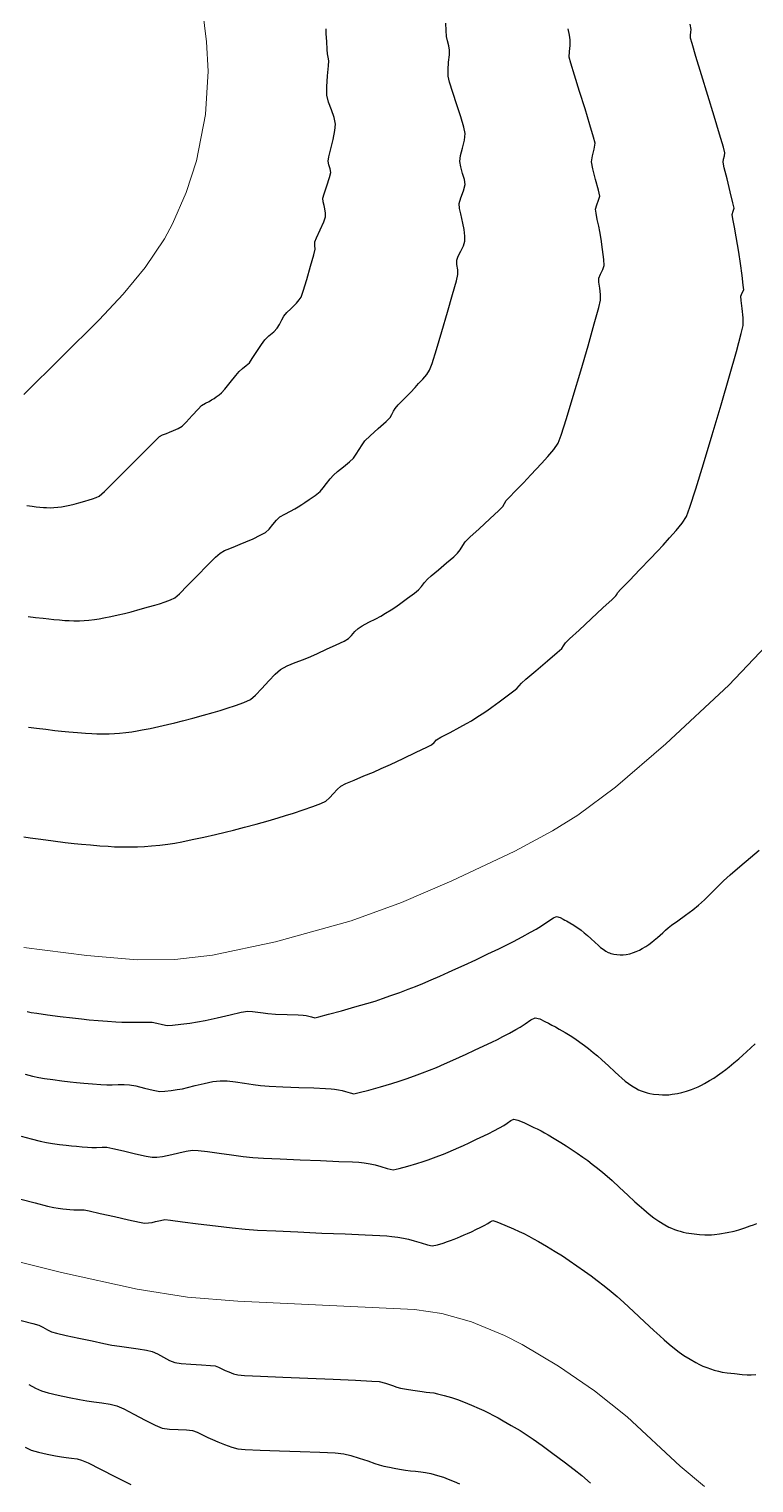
# Model space of a CAD drawing. Extents: x 27 to 849, y 0 to 853.
# Drawn here: x 541.5 to 577.4, y 308.7 to 380.9 of the extents above; entities that cross this region are included whole.
import ezdxf

# ---------------------------------------------------------------- set-up
doc = ezdxf.new("R2010")
doc.units = 0
doc.header["$LTSCALE"] = 2
doc.layers.add('Curva 1 m', color=5, linetype='Continuous')
doc.layers.add('Curva Mestra', color=1, linetype='Continuous')

msp = doc.modelspace()

# ---------------------------------------------------------------- linework, layer by layer
at = {"extrusion": (-0.049704, 0.050571, 0.997483), "elevation": -45.882}
msp.add_lwpolyline([(-371.684, 250.552), (-374.359, -58.63), (-849.748, -54.517), (-847.073, 254.665)], close=True, dxfattribs=at)
at = {"layer": 'Curva 1 m', "linetype": 'Continuous', "lineweight": -3}
for points, elevation in [([(541.193, 340.779), (541.505, 340.733), (542.036, 340.662), (542.661, 340.582), (543.255, 340.508), (543.693, 340.458), (544.067, 340.421), (544.512, 340.381), (544.97, 340.343), (545.383, 340.313), (545.693, 340.295), (546.04, 340.287), (546.443, 340.284), (546.847, 340.289), (547.193, 340.302), (547.54, 340.33), (547.944, 340.373), (548.347, 340.423), (548.693, 340.474), (549.042, 340.539), (549.554, 340.644), (550.141, 340.77), (550.717, 340.898), (551.193, 341.009), (551.607, 341.115), (552.145, 341.257), (552.739, 341.419), (553.322, 341.581), (553.829, 341.726), (554.193, 341.835), (554.586, 341.963), (555.063, 342.122), (555.544, 342.291), (555.948, 342.444), (556.193, 342.559), (556.375, 342.715), (556.568, 342.927), (556.761, 343.14), (556.941, 343.3), (557.186, 343.427), (557.592, 343.604), (558.074, 343.804), (558.552, 344.001), (558.941, 344.169), (559.397, 344.378), (560.029, 344.671), (560.682, 344.978), (561.204, 345.226), (561.441, 345.347), (561.561, 345.474), (561.68, 345.602), (561.907, 345.73), (562.355, 345.967), (562.841, 346.223), (563.18, 346.408), (563.414, 346.548), (563.685, 346.715), (563.953, 346.885), (564.18, 347.035), (564.429, 347.213), (564.801, 347.485), (565.198, 347.779), (565.524, 348.024), (565.68, 348.147), (565.791, 348.279), (565.899, 348.413), (566.126, 348.61), (566.614, 349.025), (567.188, 349.514), (567.675, 349.929), (567.899, 350.127), (567.995, 350.268), (568.09, 350.41), (568.294, 350.606), (568.76, 351.042), (569.356, 351.597), (569.947, 352.147), (570.402, 352.571), (570.588, 352.745), (570.629, 352.82), (570.669, 352.895), (570.843, 353.075), (571.259, 353.504), (571.787, 354.051), (572.295, 354.583), (572.654, 354.968), (572.93, 355.269), (573.254, 355.618), (573.584, 355.99), (573.879, 356.356), (574.098, 356.691), (574.266, 357.139), (574.561, 358.052), (574.943, 359.293), (575.374, 360.731), (575.816, 362.231), (576.229, 363.658), (576.576, 364.88), (576.818, 365.762), (576.916, 366.17), (576.912, 366.545), (576.866, 367.007), (576.816, 367.413), (576.798, 367.624), (576.867, 367.779), (576.934, 367.934), (576.913, 368.162), (576.852, 368.646), (576.772, 369.24), (576.693, 369.8), (576.636, 370.179), (576.565, 370.57), (576.471, 371.046), (576.389, 371.463), (576.357, 371.677), (576.408, 371.835), (576.458, 371.993), (576.403, 372.251), (576.269, 372.797), (576.108, 373.442), (575.972, 373.997), (575.915, 374.273), (575.939, 374.42), (575.984, 374.587), (576.006, 374.733), (575.931, 375.009), (575.738, 375.66), (575.465, 376.561), (575.152, 377.588), (574.84, 378.614), (574.566, 379.514), (574.371, 380.163), (574.294, 380.435), (574.297, 380.571), (574.314, 380.727), (574.32, 380.864), (574.27, 381.116)], 46), ([(541.407, 351.725), (541.769, 351.678), (542.154, 351.63), (542.443, 351.596), (542.683, 351.573), (542.968, 351.548), (543.24, 351.527), (543.443, 351.515), (543.682, 351.509), (543.954, 351.51), (544.193, 351.518), (544.432, 351.538), (544.705, 351.57), (544.943, 351.604), (545.175, 351.648), (545.518, 351.72), (545.886, 351.8), (546.193, 351.872), (546.529, 351.958), (546.966, 352.076), (547.391, 352.195), (547.693, 352.285), (547.93, 352.357), (548.206, 352.442), (548.476, 352.54), (548.693, 352.647), (548.924, 352.852), (549.326, 353.253), (549.815, 353.753), (550.303, 354.255), (550.706, 354.659), (550.938, 354.869), (551.157, 354.988), (551.428, 355.102), (551.703, 355.208), (551.938, 355.304), (552.214, 355.423), (552.579, 355.582), (552.936, 355.749), (553.188, 355.892), (553.369, 356.061), (553.563, 356.286), (553.749, 356.505), (553.904, 356.66), (554.147, 356.807), (554.439, 356.954), (554.654, 357.063), (554.815, 357.159), (554.997, 357.273), (555.154, 357.376), (555.367, 357.522), (555.659, 357.732), (555.904, 357.932), (556.056, 358.101), (556.228, 358.321), (556.404, 358.547), (556.563, 358.73), (556.775, 358.918), (557.067, 359.157), (557.358, 359.396), (557.563, 359.587), (557.703, 359.776), (557.85, 360.01), (557.996, 360.245), (558.134, 360.436), (558.392, 360.69), (558.794, 361.057), (559.178, 361.405), (559.383, 361.603), (559.465, 361.742), (559.547, 361.91), (559.628, 362.051), (559.788, 362.228), (560.079, 362.527), (560.392, 362.847), (560.62, 363.088), (560.798, 363.28), (561.004, 363.505), (561.199, 363.737), (561.342, 363.949), (561.463, 364.283), (561.679, 364.968), (561.949, 365.863), (562.232, 366.825), (562.487, 367.711), (562.674, 368.38), (562.751, 368.689), (562.738, 368.92), (562.698, 369.187), (562.692, 369.415), (562.764, 369.603), (562.894, 369.854), (563.024, 370.118), (563.099, 370.346), (563.095, 370.602), (563.05, 370.929), (562.992, 371.245), (562.95, 371.469), (562.897, 371.708), (562.834, 371.98), (562.811, 372.217), (562.892, 372.494), (563.033, 372.85), (563.113, 373.166), (563.075, 373.409), (562.983, 373.717), (562.887, 374.035), (562.841, 374.306), (562.884, 374.599), (562.982, 374.975), (563.078, 375.361), (563.114, 375.688), (563.047, 376.002), (562.893, 376.514), (562.694, 377.124), (562.493, 377.731), (562.334, 378.236), (562.258, 378.538), (562.256, 378.855), (562.288, 379.238), (562.325, 379.593), (562.336, 379.825), (562.296, 380.044), (562.231, 380.293), (562.184, 380.512), (562.161, 380.81), (562.145, 381.179)], 48), ([(541.348, 357.223), (541.608, 357.19), (541.818, 357.165), (541.984, 357.149), (542.173, 357.133), (542.318, 357.124), (542.505, 357.121), (542.693, 357.126), (542.881, 357.144), (543.068, 357.169), (543.237, 357.202), (543.479, 357.254), (543.693, 357.303), (543.931, 357.365), (544.225, 357.446), (544.443, 357.509), (544.606, 357.559), (544.791, 357.62), (544.943, 357.69), (545.197, 357.93), (545.745, 358.474), (546.439, 359.17), (547.134, 359.866), (547.682, 360.412), (547.936, 360.654), (548.089, 360.732), (548.274, 360.806), (548.436, 360.871), (548.625, 360.95), (548.864, 361.055), (549.061, 361.165), (549.26, 361.361), (549.561, 361.691), (549.85, 362.015), (550.016, 362.189), (550.215, 362.302), (550.391, 362.39), (550.517, 362.467), (550.641, 362.547), (550.744, 362.617), (550.892, 362.724), (551.016, 362.825), (551.174, 363.009), (551.443, 363.342), (551.718, 363.682), (551.894, 363.889), (552.053, 364.027), (552.24, 364.176), (552.394, 364.318), (552.541, 364.525), (552.764, 364.867), (552.991, 365.217), (553.156, 365.448), (553.359, 365.645), (553.603, 365.856), (553.781, 366.032), (553.89, 366.218), (554, 366.441), (554.107, 366.629), (554.261, 366.803), (554.454, 366.996), (554.603, 367.148), (554.726, 367.28), (554.862, 367.434), (554.964, 367.578), (555.063, 367.865), (555.239, 368.441), (555.436, 369.11), (555.598, 369.677), (555.669, 369.948), (555.652, 370.13), (555.639, 370.311), (555.728, 370.524), (555.909, 370.913), (556.09, 371.31), (556.181, 371.552), (556.175, 371.739), (556.138, 371.955), (556.107, 372.113), (556.064, 372.301), (556.037, 372.488), (556.102, 372.706), (556.239, 373.1), (556.376, 373.505), (556.44, 373.752), (556.408, 373.933), (556.342, 374.14), (556.304, 374.322), (556.343, 374.535), (556.436, 374.926), (556.547, 375.394), (556.637, 375.84), (556.668, 376.165), (556.6, 376.495), (556.464, 376.876), (556.324, 377.258), (556.24, 377.59), (556.239, 378.009), (556.278, 378.559), (556.325, 379.053), (556.344, 379.306), (556.308, 379.477), (556.268, 379.649), (556.253, 379.87), (556.232, 380.265), (556.213, 380.646), (556.204, 380.822), (556.199, 380.891)], 49), ([(541.427, 346.233), (541.825, 346.18), (542.294, 346.12), (542.739, 346.065), (543.068, 346.027), (543.428, 345.992), (543.855, 345.955), (544.263, 345.923), (544.568, 345.905), (544.828, 345.898), (545.131, 345.897), (545.433, 345.9), (545.693, 345.91), (545.953, 345.931), (546.256, 345.963), (546.559, 346.001), (546.818, 346.039), (547.079, 346.088), (547.463, 346.167), (547.904, 346.261), (548.336, 346.357), (548.693, 346.441), (549.079, 346.539), (549.583, 346.674), (550.119, 346.821), (550.601, 346.958), (550.943, 347.06), (551.299, 347.168), (551.713, 347.297), (552.117, 347.443), (552.443, 347.603), (552.699, 347.819), (553.019, 348.151), (553.361, 348.523), (553.682, 348.86), (553.94, 349.085), (554.268, 349.263), (554.674, 349.433), (555.088, 349.592), (555.44, 349.736), (555.773, 349.887), (556.229, 350.094), (556.705, 350.314), (557.101, 350.503), (557.315, 350.62), (557.472, 350.775), (557.636, 350.973), (557.792, 351.131), (558.001, 351.256), (558.333, 351.431), (558.676, 351.607), (558.917, 351.735), (559.159, 351.88), (559.432, 352.051), (559.667, 352.206), (559.906, 352.374), (560.253, 352.625), (560.588, 352.875), (560.792, 353.039), (560.936, 353.204), (561.09, 353.403), (561.231, 353.571), (561.425, 353.743), (561.78, 354.042), (562.188, 354.384), (562.541, 354.685), (562.731, 354.857), (562.857, 355.033), (562.988, 355.245), (563.112, 355.423), (563.347, 355.651), (563.806, 356.078), (564.336, 356.567), (564.781, 356.978), (564.985, 357.174), (565.068, 357.323), (565.149, 357.473), (565.295, 357.63), (565.609, 357.955), (565.999, 358.357), (566.372, 358.745), (566.637, 359.028), (566.903, 359.316), (567.213, 359.654), (567.505, 360.002), (567.72, 360.32), (567.869, 360.725), (568.134, 361.554), (568.472, 362.664), (568.844, 363.913), (569.206, 365.157), (569.52, 366.253), (569.742, 367.058), (569.833, 367.429), (569.828, 367.696), (569.79, 368.017), (569.751, 368.316), (569.745, 368.52), (569.823, 368.719), (569.942, 368.941), (570.016, 369.14), (569.998, 369.433), (569.932, 369.934), (569.852, 370.458), (569.793, 370.824), (569.739, 371.102), (569.666, 371.434), (569.605, 371.741), (569.584, 371.947), (569.639, 372.149), (569.732, 372.378), (569.785, 372.579), (569.725, 372.884), (569.586, 373.406), (569.444, 373.943), (569.378, 374.289), (569.426, 374.583), (569.517, 374.918), (569.56, 375.211), (569.486, 375.512), (569.305, 376.125), (569.058, 376.925), (568.789, 377.786), (568.54, 378.583), (568.355, 379.192), (568.276, 379.487), (568.282, 379.758), (568.317, 380.071), (568.328, 380.344), (568.288, 380.579), (568.215, 380.887)], 47), ([(541.368, 332.109), (541.568, 332.063), (541.842, 332.023), (542.368, 331.952), (543.007, 331.87), (543.62, 331.794), (544.068, 331.742), (544.442, 331.705), (544.887, 331.665), (545.345, 331.627), (545.758, 331.597), (546.068, 331.579), (546.442, 331.577), (546.892, 331.585), (547.304, 331.592), (547.568, 331.586), (547.807, 331.537), (548.079, 331.464), (548.318, 331.422), (548.582, 331.435), (548.995, 331.48), (549.445, 331.538), (549.818, 331.594), (550.205, 331.673), (550.793, 331.807), (551.438, 331.954), (551.994, 332.075), (552.318, 332.129), (552.548, 332.119), (552.817, 332.082), (553.086, 332.039), (553.318, 332.009), (553.697, 331.988), (554.274, 331.963), (554.812, 331.94), (555.073, 331.928), (555.209, 331.91), (555.344, 331.887), (555.486, 331.842), (555.638, 331.806), (555.848, 331.855), (556.328, 331.982), (556.963, 332.154), (557.637, 332.341), (558.234, 332.511), (558.638, 332.632), (559.003, 332.753), (559.424, 332.9), (559.862, 333.06), (560.28, 333.217), (560.638, 333.356), (560.998, 333.503), (561.417, 333.683), (561.857, 333.875), (562.278, 334.062), (562.638, 334.224), (563.063, 334.419), (563.63, 334.683), (564.236, 334.968), (564.774, 335.224), (565.138, 335.402), (565.505, 335.592), (565.938, 335.822), (566.346, 336.044), (566.638, 336.208), (566.897, 336.371), (567.209, 336.578), (567.485, 336.756), (567.638, 336.835), (567.824, 336.774), (567.967, 336.698), (568.055, 336.653), (568.143, 336.607), (568.299, 336.517), (568.504, 336.393), (568.618, 336.318), (568.748, 336.228), (568.859, 336.149), (569.023, 336.022), (569.183, 335.891), (569.344, 335.744), (569.567, 335.536), (569.711, 335.402), (569.832, 335.297), (569.951, 335.2), (570.093, 335.111), (570.204, 335.047), (570.273, 335.018), (570.342, 334.992), (570.415, 334.971), (570.488, 334.952), (570.641, 334.935), (570.797, 334.919), (570.877, 334.921), (570.957, 334.924), (571.096, 334.944), (571.282, 334.978), (571.466, 335.037), (571.605, 335.087), (571.684, 335.123), (571.763, 335.16), (571.896, 335.234), (572.072, 335.339), (572.222, 335.441), (572.37, 335.549), (572.49, 335.646), (572.652, 335.781), (572.793, 335.902), (572.919, 336.02), (573.06, 336.157), (573.188, 336.274), (573.353, 336.396), (573.662, 336.618), (574.04, 336.89), (574.407, 337.163), (574.688, 337.385), (574.984, 337.658), (575.316, 337.99), (575.646, 338.324), (575.936, 338.605), (576.263, 338.891), (576.749, 339.306), (577.272, 339.75), (577.709, 340.121)], 44), ([(541.266, 329), (541.633, 328.906), (541.943, 328.836), (542.229, 328.79), (542.634, 328.736), (543.083, 328.68), (543.502, 328.63), (543.818, 328.595), (544.178, 328.56), (544.605, 328.523), (545.013, 328.491), (545.318, 328.473), (545.578, 328.474), (545.882, 328.484), (546.184, 328.489), (546.443, 328.479), (546.76, 328.416), (547.193, 328.308), (547.625, 328.203), (547.943, 328.149), (548.202, 328.156), (548.505, 328.19), (548.808, 328.235), (549.068, 328.278), (549.329, 328.337), (549.711, 328.434), (550.151, 328.542), (550.583, 328.634), (550.943, 328.68), (551.293, 328.668), (551.71, 328.618), (552.153, 328.55), (552.578, 328.485), (552.943, 328.44), (553.378, 328.414), (554.059, 328.382), (554.845, 328.348), (555.598, 328.317), (556.181, 328.292), (556.454, 328.279), (556.627, 328.257), (556.823, 328.228), (556.994, 328.196), (557.175, 328.14), (557.393, 328.069), (557.584, 328.033), (557.839, 328.085), (558.327, 328.214), (558.912, 328.379), (559.46, 328.539), (559.834, 328.653), (560.184, 328.77), (560.588, 328.914), (560.99, 329.063), (561.334, 329.196), (561.679, 329.338), (562.083, 329.513), (562.488, 329.692), (562.834, 329.847), (563.152, 329.993), (563.578, 330.191), (564.032, 330.405), (564.435, 330.597), (564.709, 330.73), (564.984, 330.873), (565.309, 331.045), (565.615, 331.212), (565.834, 331.335), (566.082, 331.506), (566.36, 331.703), (566.584, 331.805), (566.808, 331.75), (567.066, 331.625), (567.241, 331.531), (567.418, 331.443), (567.593, 331.35), (567.78, 331.243), (568.065, 331.075), (568.316, 330.921), (568.544, 330.77), (568.804, 330.591), (569.024, 330.432), (569.234, 330.272), (569.47, 330.085), (569.674, 329.917), (569.892, 329.719), (570.217, 329.416), (570.535, 329.119), (570.729, 328.939), (570.881, 328.806), (571.055, 328.657), (571.209, 328.536), (571.383, 328.422), (571.585, 328.301), (571.716, 328.228), (571.852, 328.17), (571.992, 328.119), (572.136, 328.076), (572.283, 328.04), (572.457, 328.017), (572.72, 327.989), (572.9, 327.973), (573.061, 327.974), (573.221, 327.984), (573.388, 328.006), (573.645, 328.046), (573.871, 328.091), (574.095, 328.158), (574.349, 328.246), (574.517, 328.309), (574.676, 328.379), (574.833, 328.456), (574.994, 328.544), (575.238, 328.684), (575.451, 328.812), (575.642, 328.941), (575.859, 329.095), (576.047, 329.234), (576.213, 329.367), (576.446, 329.559), (576.69, 329.765), (576.892, 329.939), (577.076, 330.11), (577.286, 330.313), (577.497, 330.515)], 43), ([(541.065, 325.92), (541.554, 325.793), (542.009, 325.679), (542.318, 325.609), (542.615, 325.562), (542.967, 325.516), (543.307, 325.477), (543.568, 325.449), (543.808, 325.425), (544.093, 325.4), (544.365, 325.379), (544.568, 325.367), (544.807, 325.369), (545.08, 325.377), (545.318, 325.371), (545.609, 325.312), (546.138, 325.191), (546.747, 325.049), (547.277, 324.93), (547.568, 324.877), (547.806, 324.887), (548.079, 324.924), (548.318, 324.963), (548.55, 325.016), (548.891, 325.103), (549.259, 325.187), (549.568, 325.23), (549.851, 325.214), (550.317, 325.159), (550.893, 325.082), (551.508, 324.997), (552.091, 324.922), (552.568, 324.872), (553.101, 324.838), (553.925, 324.798), (554.909, 324.755), (555.923, 324.712), (556.836, 324.675), (557.517, 324.645), (557.835, 324.629), (558.094, 324.597), (558.388, 324.552), (558.645, 324.505), (558.917, 324.421), (559.243, 324.314), (559.529, 324.261), (559.825, 324.313), (560.267, 324.435), (560.714, 324.573), (561.029, 324.673), (561.263, 324.752), (561.532, 324.847), (561.8, 324.947), (562.029, 325.036), (562.26, 325.131), (562.529, 325.247), (562.799, 325.366), (563.029, 325.47), (563.308, 325.598), (563.678, 325.771), (564.036, 325.94), (564.279, 326.059), (564.534, 326.191), (564.82, 326.345), (565.029, 326.461), (565.189, 326.575), (565.368, 326.706), (565.529, 326.775), (565.722, 326.725), (566.021, 326.599), (566.321, 326.457), (566.515, 326.363), (566.685, 326.281), (566.877, 326.182), (567.043, 326.092), (567.231, 325.985), (567.531, 325.81), (567.858, 325.616), (568.127, 325.45), (568.375, 325.286), (568.665, 325.089), (568.952, 324.888), (569.19, 324.716), (569.419, 324.542), (569.683, 324.337), (569.943, 324.127), (570.164, 323.943), (570.407, 323.724), (570.776, 323.382), (571.181, 323.002), (571.535, 322.672), (571.747, 322.477), (571.975, 322.277), (572.237, 322.053), (572.467, 321.871), (572.726, 321.702), (573.026, 321.522), (573.227, 321.41), (573.357, 321.352), (573.508, 321.293), (573.642, 321.246), (573.779, 321.203), (573.938, 321.16), (574.078, 321.128), (574.343, 321.093), (574.734, 321.05), (575.004, 321.027), (575.157, 321.026), (575.332, 321.032), (575.485, 321.043), (575.737, 321.076), (576.122, 321.137), (576.46, 321.204), (576.701, 321.274), (576.991, 321.372), (577.258, 321.467), (577.428, 321.531), (577.581, 321.597)], 42), ([(541.047, 322.794), (541.756, 322.614), (542.375, 322.458), (542.693, 322.382), (542.899, 322.35), (543.133, 322.322), (543.318, 322.302), (543.484, 322.286), (543.673, 322.27), (543.818, 322.261), (544.006, 322.265), (544.193, 322.263), (544.443, 322.211), (544.993, 322.089), (545.693, 321.932), (546.393, 321.775), (546.943, 321.654), (547.193, 321.604), (547.38, 321.618), (547.568, 321.647), (547.737, 321.687), (547.978, 321.746), (548.193, 321.781), (548.473, 321.754), (549.067, 321.68), (549.855, 321.578), (550.718, 321.468), (551.537, 321.369), (552.193, 321.303), (552.79, 321.264), (553.7, 321.219), (554.808, 321.169), (555.996, 321.118), (557.148, 321.07), (558.146, 321.029), (558.874, 320.997), (559.215, 320.979), (559.466, 320.949), (559.757, 320.908), (560.048, 320.861), (560.296, 320.814), (560.572, 320.737), (560.917, 320.628), (561.246, 320.53), (561.475, 320.488), (561.728, 320.532), (562.015, 320.622), (562.225, 320.694), (562.385, 320.749), (562.567, 320.815), (562.725, 320.875), (562.884, 320.942), (563.066, 321.021), (563.225, 321.093), (563.423, 321.184), (563.672, 321.301), (563.85, 321.387), (564.053, 321.494), (564.225, 321.588), (564.349, 321.678), (564.475, 321.745), (564.68, 321.674), (565.084, 321.506), (565.512, 321.32), (565.79, 321.196), (566.016, 321.086), (566.271, 320.954), (566.493, 320.835), (566.744, 320.692), (567.144, 320.458), (567.579, 320.199), (567.938, 319.978), (568.269, 319.76), (568.655, 319.497), (569.038, 319.229), (569.356, 319), (569.662, 318.768), (570.013, 318.494), (570.36, 318.215), (570.655, 317.969), (570.979, 317.677), (571.47, 317.221), (572.011, 316.715), (572.482, 316.274), (572.765, 316.014), (572.985, 315.82), (573.243, 315.596), (573.502, 315.379), (573.725, 315.207), (573.971, 315.043), (574.275, 314.857), (574.557, 314.691), (574.739, 314.592), (574.911, 314.515), (575.113, 314.436), (575.291, 314.373), (575.474, 314.316), (575.686, 314.258), (575.874, 314.215), (576.109, 314.183), (576.486, 314.139), (576.865, 314.101), (577.108, 314.081), (577.312, 314.08), (577.545, 314.088)], 41), ([(541.062, 316.774), (541.639, 316.63), (541.94, 316.546), (542.142, 316.445), (542.366, 316.315), (542.568, 316.216), (542.814, 316.152), (543.306, 316.039), (543.935, 315.9), (544.594, 315.758), (545.174, 315.636), (545.568, 315.557), (545.949, 315.495), (546.41, 315.431), (546.88, 315.366), (547.29, 315.301), (547.568, 315.239), (547.832, 315.122), (548.13, 314.957), (548.428, 314.793), (548.693, 314.684), (549.009, 314.637), (549.493, 314.6), (550.02, 314.57), (550.462, 314.545), (550.693, 314.523), (550.854, 314.461), (551.034, 314.374), (551.193, 314.299), (551.377, 314.223), (551.61, 314.133), (551.818, 314.071), (552.159, 314.048), (552.954, 314.011), (554.052, 313.964), (555.304, 313.912), (556.559, 313.859), (557.666, 313.81), (558.477, 313.771), (558.84, 313.747), (559.151, 313.662), (559.497, 313.544), (559.715, 313.47), (559.902, 313.424), (560.09, 313.383), (560.287, 313.351), (560.631, 313.298), (560.974, 313.247), (561.171, 313.218), (561.359, 313.201), (561.546, 313.18), (561.728, 313.136), (562.057, 313.05), (562.425, 312.947), (562.725, 312.854), (563.033, 312.736), (563.426, 312.573), (563.797, 312.413), (564.04, 312.305), (564.266, 312.194), (564.521, 312.063), (564.743, 311.943), (564.995, 311.801), (565.395, 311.569), (565.831, 311.31), (566.188, 311.086), (566.478, 310.886), (566.927, 310.564), (567.465, 310.173), (568.021, 309.761), (568.525, 309.379), (568.905, 309.078), (569.326, 308.697)], 39), ([(541.44, 313.605), (541.773, 313.415), (542.068, 313.277), (542.399, 313.183), (542.897, 313.069), (543.455, 312.952), (543.965, 312.851), (544.318, 312.783), (544.666, 312.731), (545.074, 312.681), (545.479, 312.622), (545.818, 312.544), (546.162, 312.392), (546.665, 312.131), (547.222, 311.835), (547.725, 311.577), (548.068, 311.433), (548.423, 311.38), (548.856, 311.36), (549.269, 311.347), (549.568, 311.313), (549.804, 311.228), (550.071, 311.103), (550.337, 310.971), (550.568, 310.864), (550.829, 310.756), (551.165, 310.621), (551.516, 310.493), (551.818, 310.408), (552.193, 310.377), (552.929, 310.344), (553.885, 310.31), (554.919, 310.274), (555.892, 310.238), (556.661, 310.201), (557.085, 310.165), (557.431, 310.08), (557.85, 309.948), (558.271, 309.805), (558.623, 309.681), (558.835, 309.611), (559.072, 309.551), (559.345, 309.488), (559.585, 309.438), (559.84, 309.394), (560.141, 309.349), (560.395, 309.314), (560.634, 309.291), (560.907, 309.268), (561.145, 309.237), (561.41, 309.175), (561.741, 309.083), (562.029, 308.992), (562.261, 308.904), (562.555, 308.782), (562.833, 308.662)], 38), ([(541.256, 310.482), (541.568, 310.338), (541.926, 310.235), (542.361, 310.14), (542.775, 310.061), (543.068, 310.008), (543.3, 309.974), (543.572, 309.94), (543.842, 309.901), (544.068, 309.849), (544.389, 309.703), (545, 309.397), (545.756, 309.012), (546.512, 308.628)], 37)]:
    msp.add_lwpolyline(points, dxfattribs=dict(at, elevation=elevation))
at = {"layer": 'Curva Mestra', "lineweight": 0}
for points, elevation in [([(541.193, 362.734), (544.935, 366.438), (546.129, 367.717), (547.226, 369.048), (548.178, 370.461), (548.586, 371.207), (549.264, 372.758), (549.767, 374.339), (550.222, 376.642), (550.352, 378.786), (550.273, 380.253), (550.069, 381.873)], 50), ([(541.193, 335.29), (544.318, 334.889), (546.818, 334.686), (548.693, 334.694), (550.568, 334.909), (553.693, 335.578), (557.443, 336.611), (559.943, 337.516), (562.443, 338.601), (565.568, 340.074), (567.443, 341.081), (568.693, 341.865), (570.568, 343.254), (573.068, 345.397), (576.19, 348.316), (578.67, 350.908)], 45), ([(539.943, 319.943), (543.068, 319.155), (546.818, 318.332), (549.318, 317.934), (551.818, 317.734), (560.596, 317.329), (561.946, 317.122), (563.42, 316.715), (565.064, 316.029), (565.943, 315.577), (567.749, 314.506), (569.522, 313.283), (571.145, 311.996), (573.783, 309.551), (574.983, 308.542)], 40)]:
    msp.add_lwpolyline(points, dxfattribs=dict(at, elevation=elevation)).dxf.unprotected_set("ltscale", 0)

doc.saveas('drawing.dxf')
